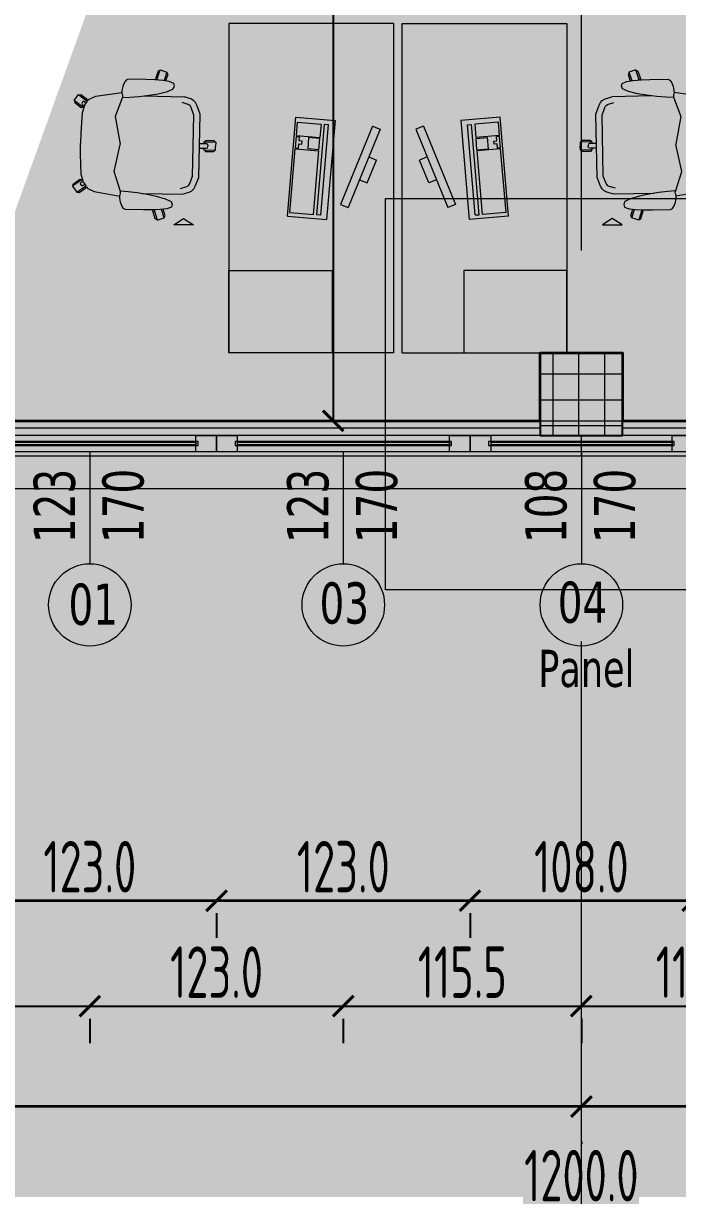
# Model space of a CAD drawing. Extents: x 6529560 to 6558080, y 5579316 to 5588131.
# Drawn here: x 6543844.78 to 6543847.95, y 5579632.37 to 5579638.03 of the extents above; entities that cross this region are included whole.
import ezdxf

# ---------------------------------------------------------------- set-up
doc = ezdxf.new("R2010")
doc.units = 0
doc.header["$MEASUREMENT"] = 0
doc.header["$PDSIZE"] = -5
doc.linetypes.add('ACAD_ISO10W100', pattern=[18, 12, -3, 0, -3])
doc.linetypes.add('GR_SOLID', pattern=[0])
doc.layers.get('0').update_dxf_attribs({"color": 2, "linetype": 'CONTINUOUS', "lineweight": 5})
doc.layers.get('Defpoints').update_dxf_attribs({"linetype": 'CONTINUOUS'})
for name, color, linetype, lineweight in [('arch_drzwi i okna', 4, 'CONTINUOUS', 15), ('arch_drzwi i okna_znaczniki', 130, 'CONTINUOUS', 9), ('arch_fundamenty na rzucie', 3, 'CONTINUOUS', 15), ('arch_meble', 5, 'GR_SOLID', 13), ('arch_osie', 181, 'CONTINUOUS', 5), ('arch_powierzchnia', 6, 'CONTINUOUS', 35), ('arch_sciany dzialowe cienkie na hali', 52, 'CONTINUOUS', 15), ('arch_sciany zewnętrzne', 94, 'CONTINUOUS', 18), ('arch_slupy wypelnienie', 9, 'CONTINUOUS', 13), ('arch_słupy', 8, 'CONTINUOUS', 25), ('arch_wymiary', 2, 'CONTINUOUS', 13)]:
    doc.layers.add(name, color=color, linetype=linetype, lineweight=lineweight)
doc.styles.add('ISO8', font='iso8.shx', dxfattribs={"width": 0.7})
doc.styles.add('ROMANS', font='romans.shx', dxfattribs={"width": 0.8})
doc.styles.add('TABELKA', font='tahoma.ttf', dxfattribs={"width": 0.8})
doc.dimstyles.new('biura', dxfattribs={"dimtxt": 0.25, "dimasz": 0.1, "dimexe": 0.18, "dimexo": 0.0625, "dimgap": 0.04, "dimtad": 1, "dimdec": 1, "dimlfac": 100, "dimzin": 0, "dimdsep": 46, "dimtxsty": 'ISO8', "dimblk": 'ARCHTICK', "dimcen": 0.09, "dimadec": 0, "dimazin": 0, "dimtfac": 1, "dimtdec": 1, "dimtix": 1, "dimtofl": 0, "dimtmove": 0, "dimatfit": 3, "dimldrblk": 'ARCHTICK', "dimfxl": 0.2, "dimfxlon": 1, "dimtolj": 1, "dimtzin": 0, "dimarcsym": 0})
doc.dimstyles.new('D-GB-50', dxfattribs={"dimscale": 50, "dimtxt": 2.5, "dimasz": 2.5, "dimexe": 1, "dimexo": 2, "dimtad": 1, "dimdec": 0, "dimtxsty": 'ROMANS', "dimblk": 'OBLIQUE', "dimcen": 2.5, "dimdle": 1, "dimclrd": 256, "dimclre": 256, "dimclrt": 2, "dimadec": 0, "dimazin": 0, "dimtfac": 1, "dimtdec": 0, "dimtix": 1, "dimtmove": 2, "dimatfit": 3, "dimfxl": 1, "dimarcsym": 0})

# ---------------------------------------------------------------- blocks, each defined once
blk = doc.blocks.new('_OBLIQUE')
at = {"color": 0, "linetype": 'ByBlock', "lineweight": -2}
blk.add_line((-0.5, -0.5), (0.5, 0.5), dxfattribs=at)
blk = doc.blocks.new('_ArchTick')
at = {"color": 0, "linetype": 'ByBlock', "const_width": 0.15}
blk.add_lwpolyline([(-0.5, -0.5), (0.5, 0.5)], dxfattribs=at)
blk = doc.blocks.new('*D1827')
at = {"layer": 'arch_wymiary', "color": 0, "lineweight": -2, "transparency": 16777216}
for p, q in [((6543745.4865, 5579631.7711), (6543853.4865, 5579631.7711)), ((6543745.4865, 5579631.6998), (6543745.4865, 5579631.5911)), ((6543853.4865, 5579631.6998), (6543853.4865, 5579631.5911))]:
    blk.add_line(p, q, dxfattribs=at)
at = {"layer": 'Defpoints', "color": 0, "transparency": 16777216}
for p in [(6543745.4865, 5579633.7711, -7.3022), (6543853.4865, 5579633.771, -7.3022), (6543853.4865, 5579631.7711)]:
    blk.add_point(p, dxfattribs=at)
at = {"layer": 'arch_wymiary', "color": 0, "lineweight": -2, "transparency": 16777216, "xscale": 0.1, "yscale": 0.1, "zscale": 0.1, "rotation": 180}
blk.add_blockref('_ArchTick', (6543745.4865, 5579631.7711), dxfattribs=at)
at = {"layer": 'arch_wymiary', "color": 0, "lineweight": -2, "transparency": 16777216, "xscale": 0.1, "yscale": 0.1, "zscale": 0.1}
blk.add_blockref('_ArchTick', (6543853.4865, 5579631.7711), dxfattribs=at)
at = {"layer": 'arch_wymiary', "color": 0, "transparency": 16777216, "insert": (6543799.4865, 5579631.9361), "char_height": 0.25, "attachment_point": 5, "style": 'ISO8'}
blk.add_mtext('\\A1;10800.0', dxfattribs=at)
blk = doc.blocks.new('*D1836')
at = {"layer": 'arch_wymiary', "color": 0, "lineweight": -2, "transparency": 16777216}
for p, q in [((6543853.4865, 5579632.4709), (6543853.4865, 5579632.0909)), ((6543841.4865, 5579632.2709), (6543853.4865, 5579632.2709)), ((6543841.4865, 5579632.1515), (6543841.4865, 5579632.0909))]:
    blk.add_line(p, q, dxfattribs=at)
at = {"layer": 'Defpoints', "color": 0, "transparency": 16777216}
for p in [(6543841.4865, 5579633.2709, -7.3022), (6543853.4865, 5579633.2731), (6543853.4865, 5579632.2709)]:
    blk.add_point(p, dxfattribs=at)
at = {"layer": 'arch_wymiary', "color": 0, "lineweight": -2, "transparency": 16777216, "xscale": 0.1, "yscale": 0.1, "zscale": 0.1, "rotation": 180}
blk.add_blockref('_ArchTick', (6543841.4865, 5579632.2709), dxfattribs=at)
at = {"layer": 'arch_wymiary', "color": 0, "lineweight": -2, "transparency": 16777216, "xscale": 0.1, "yscale": 0.1, "zscale": 0.1}
blk.add_blockref('_ArchTick', (6543853.4865, 5579632.2709), dxfattribs=at)
at = {"layer": 'arch_wymiary', "color": 0, "transparency": 16777216, "insert": (6543847.4865, 5579632.4359), "char_height": 0.25, "attachment_point": 5, "style": 'ISO8'}
blk.add_mtext('\\A1;1200.0', dxfattribs=at)
blk = doc.blocks.new('*D1837')
at = {"layer": 'arch_wymiary', "color": 0, "lineweight": -2, "transparency": 16777216}
for p, q in [((6543853.4865, 5579632.7711), (6543847.4865, 5579632.7711)), ((6543853.4865, 5579632.7711), (6543853.4865, 5579632.5911)), ((6543847.4865, 5579632.6005), (6543847.4865, 5579632.5911))]:
    blk.add_line(p, q, dxfattribs=at)
at = {"layer": 'Defpoints', "color": 0, "transparency": 16777216}
for p in [(6543847.4865, 5579632.7732, -7.3022), (6543853.4865, 5579632.7732), (6543847.4865, 5579632.7711)]:
    blk.add_point(p, dxfattribs=at)
at = {"layer": 'arch_wymiary', "color": 0, "lineweight": -2, "transparency": 16777216, "xscale": 0.1, "yscale": 0.1, "zscale": 0.1, "rotation": 180}
blk.add_blockref('_ArchTick', (6543847.4865, 5579632.7711), dxfattribs=at)
at = {"layer": 'arch_wymiary', "color": 0, "lineweight": -2, "transparency": 16777216, "xscale": 0.1, "yscale": 0.1, "zscale": 0.1}
blk.add_blockref('_ArchTick', (6543853.4865, 5579632.7711), dxfattribs=at)
at = {"layer": 'arch_wymiary', "color": 0, "transparency": 16777216, "insert": (6543850.4865, 5579632.9361), "char_height": 0.25, "attachment_point": 5, "style": 'ISO8'}
blk.add_mtext('\\A1;600.0', dxfattribs=at)
blk = doc.blocks.new('*D1838')
at = {"layer": 'arch_wymiary', "color": 0, "lineweight": -2, "transparency": 16777216}
for p, q in [((6543841.4865, 5579632.7711), (6543841.4865, 5579632.9511)), ((6543847.4865, 5579632.7711), (6543841.4865, 5579632.7711)), ((6543847.4865, 5579632.6005), (6543847.4865, 5579632.5911))]:
    blk.add_line(p, q, dxfattribs=at)
at = {"layer": 'Defpoints', "color": 0, "transparency": 16777216}
for p in [(6543847.4865, 5579632.7732, -7.3022), (6543841.4865, 5579632.7711), (6543841.4865, 5579632.7635)]:
    blk.add_point(p, dxfattribs=at)
at = {"layer": 'arch_wymiary', "color": 0, "lineweight": -2, "transparency": 16777216, "xscale": 0.1, "yscale": 0.1, "zscale": 0.1, "rotation": 180}
blk.add_blockref('_ArchTick', (6543841.4865, 5579632.7711), dxfattribs=at)
at = {"layer": 'arch_wymiary', "color": 0, "lineweight": -2, "transparency": 16777216, "xscale": 0.1, "yscale": 0.1, "zscale": 0.1}
blk.add_blockref('_ArchTick', (6543847.4865, 5579632.7711), dxfattribs=at)
at = {"layer": 'arch_wymiary', "color": 0, "transparency": 16777216, "insert": (6543844.4865, 5579632.9361), "char_height": 0.25, "attachment_point": 5, "style": 'ISO8'}
blk.add_mtext('\\A1;600.0', dxfattribs=at)
blk = doc.blocks.new('*D1894')
at = {"layer": 'arch_wymiary', "color": 0, "lineweight": -2, "transparency": 16777216}
for p, q in [((6543846.2059, 5579647.331), (6543846.102, 5579647.331)), ((6543846.282, 5579647.331), (6543846.282, 5579636.1011)), ((6543846.291, 5579636.1011), (6543846.102, 5579636.1011))]:
    blk.add_line(p, q, dxfattribs=at)
at = {"layer": 'Defpoints', "color": 0, "transparency": 16777216}
for p in [(6543850.2662, 5579647.331, -14.6413), (6543846.282, 5579636.1011), (6543850.2662, 5579636.1011, -7.2654)]:
    blk.add_point(p, dxfattribs=at)
at = {"layer": 'arch_wymiary', "color": 0, "lineweight": -2, "transparency": 16777216, "xscale": 0.1, "yscale": 0.1, "zscale": 0.1}
for p, rotation in [((6543846.282, 5579647.331), 90), ((6543846.282, 5579636.1011), 270)]:
    blk.add_blockref('_ArchTick', p, dxfattribs=dict(at, rotation=rotation))
at = {"layer": 'arch_wymiary', "color": 0, "transparency": 16777216, "insert": (6543846.117, 5579641.716), "char_height": 0.25, "attachment_point": 5, "rotation": 90, "style": 'ISO8'}
blk.add_mtext('\\A1;1123.0', dxfattribs=at)
blk = doc.blocks.new('*D2035')
at = {"layer": 'arch_wymiary', "color": 0, "lineweight": -2, "transparency": 16777216}
for p, q in [((6543843.8715, 5579633.2591), (6543845.1015, 5579633.2591)), ((6543843.8715, 5579633.1985), (6543843.8715, 5579633.0791)), ((6543845.1015, 5579633.1977), (6543845.1015, 5579633.0791))]:
    blk.add_line(p, q, dxfattribs=at)
at = {"layer": 'Defpoints', "color": 0, "transparency": 16777216}
for p in [(6543843.8715, 5579635.5082, 7.3391), (6543845.1015, 5579635.4648, -7.2654), (6543845.1015, 5579633.2591)]:
    blk.add_point(p, dxfattribs=at)
at = {"layer": 'arch_wymiary', "color": 0, "lineweight": -2, "transparency": 16777216, "xscale": 0.1, "yscale": 0.1, "zscale": 0.1, "rotation": 180}
blk.add_blockref('_ArchTick', (6543843.8715, 5579633.2591), dxfattribs=at)
at = {"layer": 'arch_wymiary', "color": 0, "lineweight": -2, "transparency": 16777216, "xscale": 0.1, "yscale": 0.1, "zscale": 0.1}
blk.add_blockref('_ArchTick', (6543845.1015, 5579633.2591), dxfattribs=at)
at = {"layer": 'arch_wymiary', "color": 0, "transparency": 16777216, "insert": (6543844.4865, 5579633.4241), "char_height": 0.25, "attachment_point": 5, "style": 'ISO8'}
blk.add_mtext('\\A1;123.0', dxfattribs=at)
blk = doc.blocks.new('*D2036')
at = {"layer": 'arch_wymiary', "color": 0, "lineweight": -2, "transparency": 16777216}
for p, q in [((6543845.1015, 5579633.2591), (6543846.3315, 5579633.2591)), ((6543845.1015, 5579633.1977), (6543845.1015, 5579633.0791)), ((6543846.3315, 5579633.1977), (6543846.3315, 5579633.0791))]:
    blk.add_line(p, q, dxfattribs=at)
at = {"layer": 'Defpoints', "color": 0, "transparency": 16777216}
for p in [(6543845.1015, 5579635.4648, -7.2654), (6543846.3315, 5579635.4648, -7.2654), (6543846.3315, 5579633.2591)]:
    blk.add_point(p, dxfattribs=at)
at = {"layer": 'arch_wymiary', "color": 0, "lineweight": -2, "transparency": 16777216, "xscale": 0.1, "yscale": 0.1, "zscale": 0.1, "rotation": 180}
blk.add_blockref('_ArchTick', (6543845.1015, 5579633.2591), dxfattribs=at)
at = {"layer": 'arch_wymiary', "color": 0, "lineweight": -2, "transparency": 16777216, "xscale": 0.1, "yscale": 0.1, "zscale": 0.1}
blk.add_blockref('_ArchTick', (6543846.3315, 5579633.2591), dxfattribs=at)
at = {"layer": 'arch_wymiary', "color": 0, "transparency": 16777216, "insert": (6543845.7165, 5579633.4241), "char_height": 0.25, "attachment_point": 5, "style": 'ISO8'}
blk.add_mtext('\\A1;123.0', dxfattribs=at)
blk = doc.blocks.new('*D2037')
at = {"layer": 'arch_wymiary', "color": 0, "lineweight": -2, "transparency": 16777216}
for p, q in [((6543846.3315, 5579633.2591), (6543847.4865, 5579633.2591)), ((6543846.3315, 5579633.1977), (6543846.3315, 5579633.0791)), ((6543847.4865, 5579633.1985), (6543847.4865, 5579633.0791))]:
    blk.add_line(p, q, dxfattribs=at)
at = {"layer": 'Defpoints', "color": 0, "transparency": 16777216}
for p in [(6543847.4865, 5579635.5082, 7.3391), (6543846.3315, 5579635.4648, -7.2654), (6543847.4865, 5579633.2591)]:
    blk.add_point(p, dxfattribs=at)
at = {"layer": 'arch_wymiary', "color": 0, "lineweight": -2, "transparency": 16777216, "xscale": 0.1, "yscale": 0.1, "zscale": 0.1, "rotation": 180}
blk.add_blockref('_ArchTick', (6543846.3315, 5579633.2591), dxfattribs=at)
at = {"layer": 'arch_wymiary', "color": 0, "lineweight": -2, "transparency": 16777216, "xscale": 0.1, "yscale": 0.1, "zscale": 0.1}
blk.add_blockref('_ArchTick', (6543847.4865, 5579633.2591), dxfattribs=at)
at = {"layer": 'arch_wymiary', "color": 0, "transparency": 16777216, "insert": (6543846.909, 5579633.4241), "char_height": 0.25, "attachment_point": 5, "style": 'ISO8'}
blk.add_mtext('\\A1;115.5', dxfattribs=at)
blk = doc.blocks.new('*D2038')
at = {"layer": 'arch_wymiary', "color": 0, "lineweight": -2, "transparency": 16777216}
for p, q in [((6543847.4865, 5579633.2591), (6543848.6415, 5579633.2591)), ((6543847.4865, 5579633.1985), (6543847.4865, 5579633.0791)), ((6543848.6415, 5579633.1984), (6543848.6415, 5579633.0791))]:
    blk.add_line(p, q, dxfattribs=at)
at = {"layer": 'Defpoints', "color": 0, "transparency": 16777216}
for p in [(6543847.4865, 5579635.5082, 7.3391), (6543848.6415, 5579635.4818, -7.2654), (6543848.6415, 5579633.2591)]:
    blk.add_point(p, dxfattribs=at)
at = {"layer": 'arch_wymiary', "color": 0, "lineweight": -2, "transparency": 16777216, "xscale": 0.1, "yscale": 0.1, "zscale": 0.1, "rotation": 180}
blk.add_blockref('_ArchTick', (6543847.4865, 5579633.2591), dxfattribs=at)
at = {"layer": 'arch_wymiary', "color": 0, "lineweight": -2, "transparency": 16777216, "xscale": 0.1, "yscale": 0.1, "zscale": 0.1}
blk.add_blockref('_ArchTick', (6543848.6415, 5579633.2591), dxfattribs=at)
at = {"layer": 'arch_wymiary', "color": 0, "transparency": 16777216, "insert": (6543848.064, 5579633.4241), "char_height": 0.25, "attachment_point": 5, "style": 'ISO8'}
blk.add_mtext('\\A1;115.5', dxfattribs=at)
blk = doc.blocks.new('*D2112')
at = {"layer": 'arch_wymiary', "color": 0, "lineweight": -2, "transparency": 16777216}
for p, q in [((6543844.4865, 5579633.7711), (6543845.7165, 5579633.7711)), ((6543844.4865, 5579633.7102), (6543844.4865, 5579633.5911)), ((6543845.7165, 5579633.7102), (6543845.7165, 5579633.5911))]:
    blk.add_line(p, q, dxfattribs=at)
at = {"layer": 'Defpoints', "color": 0, "transparency": 16777216}
for p in [(6543844.4865, 5579635.991, -7.2654), (6543845.7165, 5579635.991, -7.2654), (6543845.7165, 5579633.7711)]:
    blk.add_point(p, dxfattribs=at)
at = {"layer": 'arch_wymiary', "color": 0, "lineweight": -2, "transparency": 16777216, "xscale": 0.1, "yscale": 0.1, "zscale": 0.1, "rotation": 180}
blk.add_blockref('_ArchTick', (6543844.4865, 5579633.7711), dxfattribs=at)
at = {"layer": 'arch_wymiary', "color": 0, "lineweight": -2, "transparency": 16777216, "xscale": 0.1, "yscale": 0.1, "zscale": 0.1}
blk.add_blockref('_ArchTick', (6543845.7165, 5579633.7711), dxfattribs=at)
at = {"layer": 'arch_wymiary', "color": 0, "transparency": 16777216, "insert": (6543845.1015, 5579633.9361), "char_height": 0.25, "attachment_point": 5, "style": 'ISO8'}
blk.add_mtext('\\A1;123.0', dxfattribs=at)
blk = doc.blocks.new('*D2113')
at = {"layer": 'arch_wymiary', "color": 0, "lineweight": -2, "transparency": 16777216}
for p, q in [((6543845.7165, 5579633.7711), (6543846.9465, 5579633.7711)), ((6543845.7165, 5579633.7102), (6543845.7165, 5579633.5911)), ((6543846.9465, 5579633.7102), (6543846.9465, 5579633.5911))]:
    blk.add_line(p, q, dxfattribs=at)
at = {"layer": 'Defpoints', "color": 0, "transparency": 16777216}
for p in [(6543845.7165, 5579635.991, -7.2654), (6543846.9465, 5579635.991, -7.2654), (6543846.9465, 5579633.7711)]:
    blk.add_point(p, dxfattribs=at)
at = {"layer": 'arch_wymiary', "color": 0, "lineweight": -2, "transparency": 16777216, "xscale": 0.1, "yscale": 0.1, "zscale": 0.1, "rotation": 180}
blk.add_blockref('_ArchTick', (6543845.7165, 5579633.7711), dxfattribs=at)
at = {"layer": 'arch_wymiary', "color": 0, "lineweight": -2, "transparency": 16777216, "xscale": 0.1, "yscale": 0.1, "zscale": 0.1}
blk.add_blockref('_ArchTick', (6543846.9465, 5579633.7711), dxfattribs=at)
at = {"layer": 'arch_wymiary', "color": 0, "transparency": 16777216, "insert": (6543846.3315, 5579633.9361), "char_height": 0.25, "attachment_point": 5, "style": 'ISO8'}
blk.add_mtext('\\A1;123.0', dxfattribs=at)
blk = doc.blocks.new('*D2114')
at = {"layer": 'arch_wymiary', "color": 0, "lineweight": -2, "transparency": 16777216}
for p, q in [((6543846.9465, 5579633.7711), (6543848.0265, 5579633.7711)), ((6543846.9465, 5579633.7102), (6543846.9465, 5579633.5911)), ((6543848.0265, 5579633.7102), (6543848.0265, 5579633.5911))]:
    blk.add_line(p, q, dxfattribs=at)
at = {"layer": 'Defpoints', "color": 0, "transparency": 16777216}
for p in [(6543846.9465, 5579635.991, -7.2654), (6543848.0265, 5579635.991, -7.2654), (6543848.0265, 5579633.7711)]:
    blk.add_point(p, dxfattribs=at)
at = {"layer": 'arch_wymiary', "color": 0, "lineweight": -2, "transparency": 16777216, "xscale": 0.1, "yscale": 0.1, "zscale": 0.1, "rotation": 180}
blk.add_blockref('_ArchTick', (6543846.9465, 5579633.7711), dxfattribs=at)
at = {"layer": 'arch_wymiary', "color": 0, "lineweight": -2, "transparency": 16777216, "xscale": 0.1, "yscale": 0.1, "zscale": 0.1}
blk.add_blockref('_ArchTick', (6543848.0265, 5579633.7711), dxfattribs=at)
at = {"layer": 'arch_wymiary', "color": 0, "transparency": 16777216, "insert": (6543847.4865, 5579633.9361), "char_height": 0.25, "attachment_point": 5, "style": 'ISO8'}
blk.add_mtext('\\A1;108.0', dxfattribs=at)
blk = doc.blocks.new('biurko dostawka')
at = {"layer": 'arch_meble', "color": 0}
for p, q in [((6555863.26, 5577522.73, 7.3), (6555703.26, 5577522.73, 7.3)), ((6555703.26, 5577522.73, 7.3), (6555703.26, 5577442.73, 7.3)), ((6555863.26, 5577522.73, 7.3), (6555863.26, 5577442.73, 7.3)), ((6555753.11, 5577512.35, 7.3), (6555754.62, 5577516.06, 7.3)), ((6555754.62, 5577516.06, 7.3), (6555792.6, 5577500.56, 7.3)), ((6555768.05, 5577510.58, 7.3), (6555769.56, 5577514.28, 7.3)), ((6555780.68, 5577509.74, 7.3), (6555769.56, 5577514.28, 7.3)), ((6555753.11, 5577512.35, 7.3), (6555791.09, 5577496.86, 7.3)), ((6555779.17, 5577506.04, 7.3), (6555780.68, 5577509.74, 7.3)), ((6555791.09, 5577496.86, 7.3), (6555792.6, 5577500.56, 7.3)), ((6555748.8, 5577475.2, 7.3), (6555750.42, 5577494.18, 7.3)), ((6555750.42, 5577494.18, 7.3), (6555798.5, 5577490.1, 7.3)), ((6555752.41, 5577490.99, 7.3), (6555752.25, 5577489.12, 7.3)), ((6555796.25, 5577487.27, 7.3), (6555752.41, 5577490.99, 7.3)), ((6555751.14, 5577476.01, 7.3), (6555752.11, 5577487.44, 7.3)), ((6555752.11, 5577487.44, 7.3), (6555758.59, 5577486.89, 7.3)), ((6555796.1, 5577485.4, 7.3), (6555752.25, 5577489.12, 7.3)), ((6555757.62, 5577475.46, 7.3), (6555758.59, 5577486.89, 7.3)), ((6555759.09, 5577486.85, 7.3), (6555758.62, 5577481.39, 7.3)), ((6555764.57, 5577486.38, 7.3), (6555759.09, 5577486.85, 7.3)), ((6555764.09, 5577474.91, 7.3), (6555765.06, 5577486.34, 7.3)), ((6555764.57, 5577486.38, 7.3), (6555764.1, 5577480.93, 7.3)), ((6555795.95, 5577483.72, 7.3), (6555765.06, 5577486.34, 7.3)), ((6555796.25, 5577487.27, 7.3), (6555796.1, 5577485.4, 7.3)), ((6555796.89, 5577471.12, 7.3), (6555798.5, 5577490.1, 7.3)), ((6555758.62, 5577481.39, 7.3), (6555764.1, 5577480.93, 7.3)), ((6555794.98, 5577472.28, 7.3), (6555795.95, 5577483.72, 7.3)), ((6555796.89, 5577471.12, 7.3), (6555748.8, 5577475.2, 7.3)), ((6555757.62, 5577475.46, 7.3), (6555751.14, 5577476.01, 7.3)), ((6555758.12, 5577475.42, 7.3), (6555758.24, 5577476.91, 7.3)), ((6555763.6, 5577474.95, 7.3), (6555758.12, 5577475.42, 7.3)), ((6555760.24, 5577476.74, 7.3), (6555758.24, 5577476.91, 7.3)), ((6555760.36, 5577478.24, 7.3), (6555760.24, 5577476.74, 7.3)), ((6555761.86, 5577478.11, 7.3), (6555760.36, 5577478.24, 7.3)), ((6555761.73, 5577476.61, 7.3), (6555761.86, 5577478.11, 7.3)), ((6555763.72, 5577476.44, 7.3), (6555761.73, 5577476.61, 7.3)), ((6555763.6, 5577474.95, 7.3), (6555763.72, 5577476.44, 7.3)), ((6555794.98, 5577472.28, 7.3), (6555764.09, 5577474.91, 7.3)), ((6555703.26, 5577442.73, 7.3), (6555863.26, 5577442.73, 7.3)), ((6555760.02, 5577431.44, 7.3), (6555760.1, 5577435.44, 7.3)), ((6555760.1, 5577435.44, 7.3), (6555760.84, 5577436.16, 7.3)), ((6555760.73, 5577430.58, 7.3), (6555760.84, 5577436.28, 7.3)), ((6555760.84, 5577436.28, 7.3), (6555762.79, 5577436.24, 7.3)), ((6555764.73, 5577436.2, 7.3), (6555762.79, 5577436.24, 7.3)), ((6555764.62, 5577430.5, 7.3), (6555764.73, 5577436.2, 7.3)), ((6555765.45, 5577435.33, 7.3), (6555764.73, 5577436.08, 7.3)), ((6555765.37, 5577431.34, 7.3), (6555765.45, 5577435.33, 7.3)), ((6555747.29, 5577428.68, 7.3), (6555742.89, 5577427.15, 7.3)), ((6555777.98, 5577428.08, 7.3), (6555747.29, 5577428.68, 7.3)), ((6555760.73, 5577430.7, 7.3), (6555760.02, 5577431.44, 7.3)), ((6555760.73, 5577430.58, 7.3), (6555761.52, 5577430.56, 7.3)), ((6555761.47, 5577428.4, 7.3), (6555761.54, 5577431.75, 7.3)), ((6555761.54, 5577431.75, 7.3), (6555761.77, 5577432.33, 7.3)), ((6555761.77, 5577432.33, 7.3), (6555762.52, 5577432.51, 7.3)), ((6555762.52, 5577432.51, 7.3), (6555762.71, 5577432.51, 7.3)), ((6555762.91, 5577432.51, 7.3), (6555762.71, 5577432.51, 7.3)), ((6555763.65, 5577432.29, 7.3), (6555762.91, 5577432.51, 7.3)), ((6555763.86, 5577431.7, 7.3), (6555763.65, 5577432.29, 7.3)), ((6555763.79, 5577428.36, 7.3), (6555763.86, 5577431.7, 7.3)), ((6555764.62, 5577430.5, 7.3), (6555763.84, 5577430.52, 7.3)), ((6555764.62, 5577430.62, 7.3), (6555765.37, 5577431.34, 7.3)), ((6555739.9, 5577424.24, 7.3), (6555738.79, 5577420.96, 7.3)), ((6555740.69, 5577425.57, 7.3), (6555739.9, 5577424.24, 7.3)), ((6555741.62, 5577426.47, 7.3), (6555740.69, 5577425.57, 7.3)), ((6555742.89, 5577427.15, 7.3), (6555741.62, 5577426.47, 7.3)), ((6555742.64, 5577422.98, 7.3), (6555741.62, 5577419.99, 7.3)), ((6555743.06, 5577423.7, 7.3), (6555742.64, 5577422.98, 7.3)), ((6555743.4, 5577424.03, 7.3), (6555743.06, 5577423.7, 7.3)), ((6555744.1, 5577424.41, 7.3), (6555743.4, 5577424.03, 7.3)), ((6555747.77, 5577425.68, 7.3), (6555744.1, 5577424.41, 7.3)), ((6555777.38, 5577425.1, 7.3), (6555747.77, 5577425.68, 7.3)), ((6555781, 5577423.68, 7.3), (6555777.38, 5577425.1, 7.3)), ((6555782.32, 5577426.37, 7.3), (6555777.98, 5577428.08, 7.3)), ((6555781.68, 5577423.28, 7.3), (6555781, 5577423.68, 7.3)), ((6555782.01, 5577422.93, 7.3), (6555781.68, 5577423.28, 7.3)), ((6555782.4, 5577422.2, 7.3), (6555782.01, 5577422.93, 7.3)), ((6555783.55, 5577425.64, 7.3), (6555782.32, 5577426.37, 7.3)), ((6555784.45, 5577424.71, 7.3), (6555783.55, 5577425.64, 7.3)), ((6555785.18, 5577423.34, 7.3), (6555784.45, 5577424.71, 7.3)), ((6555786.17, 5577420.02, 7.3), (6555785.18, 5577423.34, 7.3)), ((6555797.96, 5577420.73, 7.3), (6555800.98, 5577425.52, 7.3)), ((6555800.98, 5577425.52, 7.3), (6555800.98, 5577415.94, 7.3)), ((6555738.41, 5577401.54, 7.3), (6555738.79, 5577420.96, 7.3)), ((6555783.3, 5577419.17, 7.3), (6555782.4, 5577422.2, 7.3)), ((6555785.78, 5577400.6, 7.3), (6555786.17, 5577420.02, 7.3)), ((6555800.98, 5577415.94, 7.3), (6555797.96, 5577420.73, 7.3)), ((6555725.77, 5577409.33, 7.3), (6555726.92, 5577412.64, 7.3)), ((6555726.92, 5577412.64, 7.3), (6555731, 5577411.22, 7.3)), ((6555727, 5577412.61, 7.3), (6555727.98, 5577413.09, 7.3)), ((6555727.98, 5577413.09, 7.3), (6555731.13, 5577411.99, 7.3)), ((6555731.44, 5577413.75, 7.3), (6555730.89, 5577410.61, 7.3)), ((6555732.39, 5577415.98, 7.3), (6555731.44, 5577413.75, 7.3)), ((6555733.58, 5577416.27, 7.3), (6555732.39, 5577415.98, 7.3)), ((6555735.02, 5577415.7, 7.3), (6555733.58, 5577416.27, 7.3)), ((6555736.26, 5577412.86, 7.3), (6555735.02, 5577415.7, 7.3)), ((6555737.36, 5577408.44, 7.3), (6555736.26, 5577412.86, 7.3)), ((6555787.1, 5577407.45, 7.3), (6555788.38, 5577411.83, 7.3)), ((6555788.38, 5577411.83, 7.3), (6555789.73, 5577414.62, 7.3)), ((6555789.73, 5577414.62, 7.3), (6555791.18, 5577415.13, 7.3)), ((6555791.18, 5577415.13, 7.3), (6555792.37, 5577414.8, 7.3)), ((6555792.37, 5577414.8, 7.3), (6555793.23, 5577412.54, 7.3)), ((6555793.23, 5577412.54, 7.3), (6555793.65, 5577409.37, 7.3)), ((6555796.66, 5577411.73, 7.3), (6555793.46, 5577410.76, 7.3)), ((6555797.7, 5577411.24, 7.3), (6555793.57, 5577409.99, 7.3)), ((6555797.62, 5577411.22, 7.3), (6555796.66, 5577411.73, 7.3)), ((6555798.71, 5577407.89, 7.3), (6555797.7, 5577411.24, 7.3)), ((6555730.65, 5577407.64, 7.3), (6555725.77, 5577409.33, 7.3)), ((6555725.89, 5577409.29, 7.3), (6555726.34, 5577408.36, 7.3)), ((6555726.34, 5577408.36, 7.3), (6555730.12, 5577407.05, 7.3)), ((6555730.12, 5577407.05, 7.3), (6555730.63, 5577407.3, 7.3)), ((6555730.59, 5577406.74, 7.3), (6555730.43, 5577402.43, 7.3)), ((6555730.89, 5577410.61, 7.3), (6555730.59, 5577406.74, 7.3)), ((6555738.11, 5577403.96, 7.3), (6555737.36, 5577408.44, 7.3)), ((6555786.17, 5577403.01, 7.3), (6555787.1, 5577407.45, 7.3)), ((6555793.65, 5577409.37, 7.3), (6555793.8, 5577405.49, 7.3)), ((6555793.77, 5577406.39, 7.3), (6555798.71, 5577407.89, 7.3)), ((6555794.28, 5577405.79, 7.3), (6555793.78, 5577406.05, 7.3)), ((6555793.8, 5577405.49, 7.3), (6555793.79, 5577401.19, 7.3)), ((6555798.11, 5577406.95, 7.3), (6555794.28, 5577405.79, 7.3)), ((6555798.6, 5577407.86, 7.3), (6555798.11, 5577406.95, 7.3)), ((6555730.43, 5577402.43, 7.3), (6555730.28, 5577393.77, 7.3)), ((6555738.71, 5577399.07, 7.3), (6555738.11, 5577403.96, 7.3)), ((6555785.39, 5577398.15, 7.3), (6555786.17, 5577403.01, 7.3)), ((6555793.79, 5577401.19, 7.3), (6555793.6, 5577392.52, 7.3)), ((6555739.07, 5577394.67, 7.3), (6555738.71, 5577399.07, 7.3)), ((6555739.19, 5577391.21, 7.3), (6555739.07, 5577394.67, 7.3)), ((6555784.85, 5577393.77, 7.3), (6555785.39, 5577398.15, 7.3)), ((6555730.28, 5577393.77, 7.3), (6555730.71, 5577392.78, 7.3)), ((6555730.71, 5577392.78, 7.3), (6555732.06, 5577391.85, 7.3)), ((6555732.06, 5577391.85, 7.3), (6555733.81, 5577391.2, 7.3)), ((6555733.81, 5577391.2, 7.3), (6555735.72, 5577390.79, 7.3)), ((6555735.72, 5577390.79, 7.3), (6555737.2, 5577390.67, 7.3)), ((6555738.5, 5577378.15, 7.3), (6555736.74, 5577390.71, 7.3)), ((6555737.2, 5577390.67, 7.3), (6555737.85, 5577391.01, 7.3)), ((6555737.85, 5577391.01, 7.3), (6555738.83, 5577391.05, 7.3)), ((6555738.83, 5577391.05, 7.3), (6555738.96, 5577391, 7.3)), ((6555738.96, 5577391, 7.3), (6555739.19, 5577391.21, 7.3)), ((6555738.96, 5577391, 7.3), (6555748.47, 5577387.48, 7.3)), ((6555748.47, 5577387.48, 7.3), (6555761.81, 5577389.93, 7.3)), ((6555775.18, 5577386.96, 7.3), (6555761.94, 5577389.93, 7.3)), ((6555784.82, 5577390.1, 7.3), (6555775.18, 5577386.96, 7.3)), ((6555784.59, 5577390.32, 7.3), (6555784.85, 5577393.77, 7.3)), ((6555784.82, 5577390.1, 7.3), (6555784.59, 5577390.32, 7.3)), ((6555784.77, 5577377.24, 7.3), (6555787.03, 5577389.72, 7.3)), ((6555784.95, 5577390.14, 7.3), (6555784.82, 5577390.1, 7.3)), ((6555785.92, 5577390.07, 7.3), (6555784.95, 5577390.14, 7.3)), ((6555786.57, 5577389.7, 7.3), (6555785.92, 5577390.07, 7.3)), ((6555788.04, 5577389.76, 7.3), (6555786.57, 5577389.7, 7.3)), ((6555789.96, 5577390.09, 7.3), (6555788.04, 5577389.76, 7.3)), ((6555791.75, 5577390.67, 7.3), (6555789.96, 5577390.09, 7.3)), ((6555793.13, 5577391.55, 7.3), (6555791.75, 5577390.67, 7.3)), ((6555793.6, 5577392.52, 7.3), (6555793.13, 5577391.55, 7.3)), ((6555739.78, 5577375.16, 7.3), (6555738.5, 5577378.15, 7.3)), ((6555783.37, 5577374.3, 7.3), (6555784.77, 5577377.24, 7.3)), ((6555737.67, 5577370.91, 7.3), (6555740.09, 5577374.1, 7.3)), ((6555737.77, 5577369.76, 7.3), (6555740.93, 5577373.94, 7.3)), ((6555739.98, 5577374.94, 7.3), (6555739.78, 5577375.16, 7.3)), ((6555740.15, 5577374.8, 7.3), (6555739.98, 5577374.94, 7.3)), ((6555740.09, 5577374.1, 7.3), (6555740.61, 5577374.17, 7.3)), ((6555740.38, 5577374.71, 7.3), (6555740.15, 5577374.8, 7.3)), ((6555740.69, 5577373.98, 7.3), (6555740.38, 5577374.71, 7.3)), ((6555744.13, 5577372.36, 7.3), (6555740.56, 5577367.65, 7.3)), ((6555741.36, 5577373.86, 7.3), (6555740.69, 5577373.98, 7.3)), ((6555740.94, 5577372.3, 7.3), (6555741.7, 5577373.6, 7.3)), ((6555740.94, 5577372.3, 7.3), (6555741.42, 5577371.68, 7.3)), ((6555742.66, 5577372.84, 7.3), (6555741.36, 5577373.86, 7.3)), ((6555741.42, 5577371.68, 7.3), (6555742.14, 5577371.39, 7.3)), ((6555742.14, 5577371.39, 7.3), (6555742.67, 5577371.72, 7.3)), ((6555742.66, 5577372.84, 7.3), (6555746.62, 5577371.55, 7.3)), ((6555742.67, 5577371.72, 7.3), (6555743.34, 5577372.62, 7.3)), ((6555744.07, 5577371.08, 7.3), (6555743.93, 5577372.1, 7.3)), ((6555746.62, 5577371.55, 7.3), (6555756.41, 5577370.81, 7.3)), ((6555780.41, 5577372.1, 7.3), (6555776.39, 5577370.97, 7.3)), ((6555778.91, 5577371.68, 7.3), (6555782.29, 5577366.83, 7.3)), ((6555780.35, 5577370.98, 7.3), (6555779.71, 5577371.9, 7.3)), ((6555780.41, 5577372.1, 7.3), (6555781.74, 5577373.06, 7.3)), ((6555782.1, 5577371.49, 7.3), (6555781.4, 5577372.81, 7.3)), ((6555781.74, 5577373.06, 7.3), (6555782.42, 5577373.16, 7.3)), ((6555785.16, 5577368.83, 7.3), (6555782.17, 5577373.13, 7.3)), ((6555782.42, 5577373.16, 7.3), (6555782.75, 5577373.87, 7.3)), ((6555783.02, 5577373.25, 7.3), (6555782.5, 5577373.34, 7.3)), ((6555782.75, 5577373.87, 7.3), (6555782.99, 5577373.96, 7.3)), ((6555782.99, 5577373.96, 7.3), (6555783.16, 5577374.09, 7.3)), ((6555785.31, 5577369.97, 7.3), (6555783.02, 5577373.25, 7.3)), ((6555783.16, 5577374.09, 7.3), (6555783.37, 5577374.3, 7.3)), ((6555737.82, 5577369.83, 7.3), (6555737.67, 5577370.91, 7.3)), ((6555740.56, 5577367.65, 7.3), (6555737.77, 5577369.76, 7.3)), ((6555741.09, 5577367.81, 7.3), (6555741.66, 5577367.89, 7.3)), ((6555741.66, 5577367.89, 7.3), (6555744.07, 5577371.08, 7.3)), ((6555756.41, 5577370.81, 7.3), (6555761.5, 5577370.67, 7.3)), ((6555766.58, 5577370.61, 7.3), (6555761.5, 5577370.67, 7.3)), ((6555776.39, 5577370.97, 7.3), (6555766.58, 5577370.61, 7.3)), ((6555778.92, 5577370.39, 7.3), (6555779.1, 5577371.41, 7.3)), ((6555781.21, 5577367.11, 7.3), (6555778.92, 5577370.39, 7.3)), ((6555780.87, 5577370.62, 7.3), (6555780.35, 5577370.98, 7.3)), ((6555781.6, 5577370.89, 7.3), (6555780.87, 5577370.62, 7.3)), ((6555781.77, 5577367.01, 7.3), (6555781.21, 5577367.11, 7.3)), ((6555782.1, 5577371.49, 7.3), (6555781.6, 5577370.89, 7.3)), ((6555782.29, 5577366.83, 7.3), (6555785.16, 5577368.83, 7.3)), ((6555785.12, 5577368.9, 7.3), (6555785.31, 5577369.97, 7.3))]:
    blk.add_line(p, q, dxfattribs=at)
at = {"layer": 'arch_meble', "color": 0, "extrusion": (0, 0, -1)}
blk.add_line((6555746.26, 5577522.73, 7.3), (6555704.26, 5577522.73, 7.3), dxfattribs=at)
at = {"layer": 'arch_meble', "color": 0, "elevation": 7.3}
blk.add_lwpolyline([(6555863.26, 5577442.73), (6555823.26, 5577442.73), (6555823.26, 5577492.73), (6555863.26, 5577492.73)], close=True, dxfattribs=at)

msp = doc.modelspace()

# ---------------------------------------------------------------- hatches: boundary and pattern name
at = {"layer": 'arch_slupy wypelnienie'}
h = msp.add_hatch(dxfattribs=at)
h.set_pattern_fill('ANSI37', color=256, angle=225)
h.set_pattern_definition([(270, (223.84929, 331.20409), (0.125, 0), []), (0, (223.84929, 331.20409), (0, 0.125), [])])
h.paths.add_polyline_path([(6543847.2865, 5579636.431), (6543847.2865, 5579636.031), (6543847.6865, 5579636.031), (6543847.6865, 5579636.431)])

# ---------------------------------------------------------------- linework, layer by layer
at = {"layer": 'arch_drzwi i okna'}
for p, q in [((6543845.6165, 5579636.031), (6543844.5865, 5579636.031)), ((6543845.6165, 5579636.001), (6543845.6165, 5579635.981)), ((6543846.8465, 5579636.031), (6543845.8165, 5579636.031)), ((6543845.8165, 5579636.001), (6543845.8165, 5579635.981)), ((6543846.8465, 5579636.001), (6543846.8465, 5579635.981)), ((6543847.9265, 5579636.031), (6543847.0465, 5579636.031)), ((6543847.0465, 5579636.001), (6543847.0465, 5579635.981)), ((6543847.9265, 5579636.001), (6543847.9265, 5579635.981)), ((6543845.6165, 5579635.951), (6543844.5865, 5579635.951)), ((6543846.8465, 5579635.951), (6543845.8165, 5579635.951)), ((6543847.9265, 5579635.951), (6543847.0465, 5579635.951))]:
    msp.add_line(p, q, dxfattribs=at)
for points in [[(6543844.5765, 5579635.981), (6543845.6265, 5579635.981), (6543845.6265, 5579636.001), (6543844.5765, 5579636.001)], [(6543845.8065, 5579635.981), (6543846.8565, 5579635.981), (6543846.8565, 5579636.001), (6543845.8065, 5579636.001)], [(6543847.0365, 5579635.981), (6543847.9365, 5579635.981), (6543847.9365, 5579636.001), (6543847.0365, 5579636.001)], [(6543844.5865, 5579635.986), (6543845.6165, 5579635.986), (6543845.6165, 5579635.996), (6543844.5865, 5579635.996)], [(6543845.8165, 5579635.986), (6543846.8465, 5579635.986), (6543846.8465, 5579635.996), (6543845.8165, 5579635.996)], [(6543847.0465, 5579635.986), (6543847.9265, 5579635.986), (6543847.9265, 5579635.996), (6543847.0465, 5579635.996)]]:
    msp.add_lwpolyline(points, close=True, dxfattribs=at)
for points in [[(6543845.6165, 5579635.951), (6543845.6165, 5579635.981), (6543845.6265, 5579635.981), (6543845.6265, 5579636.001), (6543845.6165, 5579636.001), (6543845.6165, 5579636.031), (6543845.7165, 5579636.031), (6543845.7165, 5579635.951), (6543845.6165, 5579635.951)], [(6543845.8165, 5579636.031), (6543845.8165, 5579636.001), (6543845.8065, 5579636.001), (6543845.8065, 5579635.981), (6543845.8165, 5579635.981), (6543845.8165, 5579635.951), (6543845.7165, 5579635.951), (6543845.7165, 5579636.031), (6543845.8165, 5579636.031)], [(6543846.8465, 5579635.951), (6543846.8465, 5579635.981), (6543846.8565, 5579635.981), (6543846.8565, 5579636.001), (6543846.8465, 5579636.001), (6543846.8465, 5579636.031), (6543846.9465, 5579636.031), (6543846.9465, 5579635.951), (6543846.8465, 5579635.951)], [(6543847.0465, 5579636.031), (6543847.0465, 5579636.001), (6543847.0365, 5579636.001), (6543847.0365, 5579635.981), (6543847.0465, 5579635.981), (6543847.0465, 5579635.951), (6543846.9465, 5579635.951), (6543846.9465, 5579636.031), (6543847.0465, 5579636.031)], [(6543847.9265, 5579635.951), (6543847.9265, 5579635.981), (6543847.9365, 5579635.981), (6543847.9365, 5579636.001), (6543847.9265, 5579636.001), (6543847.9265, 5579636.031), (6543848.0265, 5579636.031), (6543848.0265, 5579635.951), (6543847.9265, 5579635.951)]]:
    msp.add_lwpolyline(points, dxfattribs=at)
at = {"layer": 'arch_drzwi i okna_znaczniki'}
for p, q in [((6543845.1015, 5579635.951), (6543845.1015, 5579635.4073)), ((6543846.3315, 5579635.951), (6543846.3315, 5579635.4073)), ((6543847.4865, 5579635.951), (6543847.4865, 5579635.4073))]:
    msp.add_line(p, q, dxfattribs=at)
for centre in [(6543845.1015, 5579635.2073, -7.3022), (6543846.3315, 5579635.2073, -7.3022), (6543847.4865, 5579635.2073, -7.3022)]:
    msp.add_circle(centre, 0.2, dxfattribs=at)
at = {"layer": 'arch_fundamenty na rzucie'}
msp.add_lwpolyline([(6543846.5365, 5579637.181), (6543848.4365, 5579637.181), (6543848.4365, 5579635.281), (6543846.5365, 5579635.281)], close=True, dxfattribs=at)
at = {"layer": 'arch_osie', "linetype": 'ACAD_ISO10W100', "ltscale": 0.3, "extrusion": (-4.94832e-09, -8.0265e-10, 1), "elevation": 0}
msp.add_lwpolyline([(6543847.4865, 5579631.4292), (6543847.4865, 5579649.943)], dxfattribs=at)
at = {"layer": 'arch_osie', "linetype": 'ACAD_ISO10W100', "ltscale": 0.3, "elevation": 14.5308}
msp.add_lwpolyline([(6543740.795, 5579636.1011), (6543858.4156, 5579636.1011)], dxfattribs=at)
at = {"layer": 'arch_powierzchnia'}
for points in [[(6543741.9265, 5579651.9185), (6543857.0465, 5579651.9185), (6543857.0465, 5579632.7711), (6543741.9265, 5579632.7711)], [(6543742.9265, 5579650.9185), (6543856.0465, 5579650.9185), (6543856.0465, 5579633.7711), (6543742.9265, 5579633.7711)]]:
    msp.add_lwpolyline(points, close=True, dxfattribs=at)
msp.add_lwpolyline([(6543841.6865, 5579636.1011), (6543847.2865, 5579636.1011), (6543847.2865, 5579636.431), (6543847.6865, 5579636.431), (6543847.6865, 5579636.1011), (6543853.3865, 5579636.1011), (6543853.3865, 5579636.4311), (6543853.716, 5579636.4311), (6543853.7165, 5579641.7561), (6543853.3865, 5579641.7561), (6543853.3865, 5579642.1561), (6543853.7165, 5579642.1561), (6543853.7171, 5579647.281), (6543853.1865, 5579647.2811), (6543853.1865, 5579647.331), (6543845.2337, 5579647.3311), (6543845.2337, 5579644.4494), (6543842.165, 5579644.4484)], dxfattribs=at)
at = {"layer": 'arch_sciany dzialowe cienkie na hali'}
for points in [[(6543841.6865, 5579636.1011), (6543847.2865, 5579636.1011), (6543847.2865, 5579636.031), (6543841.6865, 5579636.031)], [(6543847.6865, 5579636.1011), (6543853.3865, 5579636.1011), (6543853.3865, 5579636.031), (6543847.6865, 5579636.031)]]:
    msp.add_lwpolyline(points, close=True, dxfattribs=at)
for points in [[(6543847.2865, 5579636.0661), (6543841.6865, 5579636.0661)], [(6543853.3865, 5579636.0661), (6543847.6865, 5579636.0661)]]:
    msp.add_lwpolyline(points, dxfattribs=at)
at = {"layer": 'arch_sciany zewnętrzne'}
for points in [[(6543854.0466, 5579648.9185), (6543854.0466, 5579635.7711), (6543775.2865, 5579635.7711)], [(6543827.7165, 5579635.951), (6543827.7165, 5579635.9311), (6543853.8866, 5579635.9311), (6543853.8866, 5579647.2406), (6543853.8665, 5579647.2406)]]:
    msp.add_lwpolyline(points, dxfattribs=at)
at = {"layer": 'arch_słupy'}
msp.add_lwpolyline([(6543847.2865, 5579636.431), (6543847.2865, 5579636.031), (6543847.6865, 5579636.031), (6543847.6865, 5579636.431), (6543847.2865, 5579636.431)], dxfattribs=at)

# ---------------------------------------------------------------- block references
at = {"layer": 'arch_meble', "color": 6, "yscale": 0.00999925254474, "zscale": 0.00999925254474}
for p, xscale, rotation in [((6488075.5186, 5645190.1636, -0.073), 0.00999925254474, 269.9999997752803), ((6599617.6755, 5645190.163, -0.073), -0.00999925254474, 89.9999995517688)]:
    msp.add_blockref('biurko dostawka', p, dxfattribs=dict(at, xscale=xscale, rotation=rotation))

# ---------------------------------------------------------------- texts
at = {"layer": 'arch_drzwi i okna_znaczniki', "char_height": 0.2, "attachment_point": 1, "rotation": 90, "style": 'TABELKA'}
for s, insert in [('123\\P170', (6543844.829, 5579635.5082, 7.3022)), ('123\\P170', (6543846.059, 5579635.5082, 7.3022)), ('108\\P170', (6543847.214, 5579635.5082, 7.3022))]:
    msp.add_mtext_dynamic_manual_height_columns(s, width=2.624355, gutter_width=1.8276, heights=[0], dxfattribs=dict(at, insert=insert))
at = {"layer": 'arch_drzwi i okna_znaczniki', "attachment_point": 1, "style": 'TABELKA'}
for s, insert, char_height, width in [('03', (6543846.2161, 5579635.317, -14.2326), 0.2, 0.354262), ('04', (6543847.3721, 5579635.3209, -15.0926), 0.2, 0.354262), ('01', (6543844.998, 5579635.3111, -14.2226), 0.2, 0.354262), ('Panel', (6543847.2775, 5579634.9895, -7.9441), 0.18, 1.221099)]:
    msp.add_mtext(s, dxfattribs=dict(at, insert=insert, char_height=char_height, width=width))

# ---------------------------------------------------------------- dimensions: what is measured, and where the dimension line sits
at = {"layer": 'arch_wymiary', "color": 4}
dim = msp.add_linear_dim(base=(6543846.282, 5579636.1011), p1=(6543850.2662, 5579647.331, -14.6413), p2=(6543850.2662, 5579636.1011, -7.2654), angle=90, dimstyle='biura', dxfattribs=at)
dim.commit()
dim.dimension.update_dxf_attribs({"geometry": '*D1894', "text_midpoint": (6543846.282, 5579641.716), "dimtype": 160})
at = {"layer": 'arch_wymiary'}
for base, p1, p2, override, picture, middle in [((6543845.7165, 5579633.7711), (6543844.4865, 5579635.991, -7.2654), (6543845.7165, 5579635.991, -7.2654), {"dimtmove": 1}, '*D2112', (6543845.1015, 5579633.9361)), ((6543846.9465, 5579633.7711), (6543845.7165, 5579635.991, -7.2654), (6543846.9465, 5579635.991, -7.2654), {"dimtmove": 1}, '*D2113', (6543846.3315, 5579633.9361)), ((6543848.0265, 5579633.7711), (6543846.9465, 5579635.991, -7.2654), (6543848.0265, 5579635.991, -7.2654), {"dimtmove": 1}, '*D2114', (6543847.4865, 5579633.9361)), ((6543845.1015, 5579633.2591), (6543843.8715, 5579635.5082, 7.3391), (6543845.1015, 5579635.4648, -7.2654), {"dimtmove": 1}, '*D2035', (6543844.4865, 5579633.4241)), ((6543847.4865, 5579633.2591), (6543846.3315, 5579635.4648, -7.2654), (6543847.4865, 5579635.5082, 7.3391), {"dimtmove": 1}, '*D2037', (6543846.909, 5579633.4241)), ((6543848.6415, 5579633.2591), (6543847.4865, 5579635.5082, 7.3391), (6543848.6415, 5579635.4818, -7.2654), {"dimtmove": 1}, '*D2038', (6543848.064, 5579633.4241)), ((6543846.3315, 5579633.2591), (6543845.1015, 5579635.4648, -7.2654), (6543846.3315, 5579635.4648, -7.2654), {"dimtmove": 1}, '*D2036', (6543845.7165, 5579633.4241)), ((6543853.4865, 5579631.7711), (6543745.4865, 5579633.7711, -7.3022), (6543853.4865, 5579633.771, -7.3022), {"dimtxt": 0.25}, '*D1827', (6543799.4865, 5579631.9361)), ((6543853.4865, 5579632.2709), (6543841.4865, 5579633.2709, -7.3022), (6543853.4865, 5579633.2731), {"dimtxt": 0.25}, '*D1836', (6543847.4865, 5579632.4359)), ((6543841.4865, 5579632.7711, -7.3022), (6543847.4865, 5579632.7732, -14.6045), (6543841.4865, 5579632.7635, -7.3022), {"dimtxt": 0.25}, '*D1838', (6543844.4865, 5579632.9361, -7.3022)), ((6543847.4865, 5579632.7711, -7.3022), (6543853.4865, 5579632.7732, -7.3022), (6543847.4865, 5579632.7732, -14.6045), {"dimtxt": 0.25}, '*D1837', (6543850.4865, 5579632.9361, -7.3022))]:
    dim = msp.add_linear_dim(base=base, p1=p1, p2=p2, dimstyle='biura', override=override, dxfattribs=at)
    dim.commit()
    dim.dimension.update_dxf_attribs({"geometry": picture, "text_midpoint": middle})

# ---------------------------------------------------------------- leaders
at = {"color": 1}
msp.add_leader([(6543807.9328, 5579535.0595, -14.4258), (6543808.7702, 5579536.5599, -14.4258), (6543816.3451, 5579536.5599, -14.4258)], dimstyle='D-GB-50', override={"dimclrd": 0}, dxfattribs=at)

doc.saveas('drawing.dxf')
